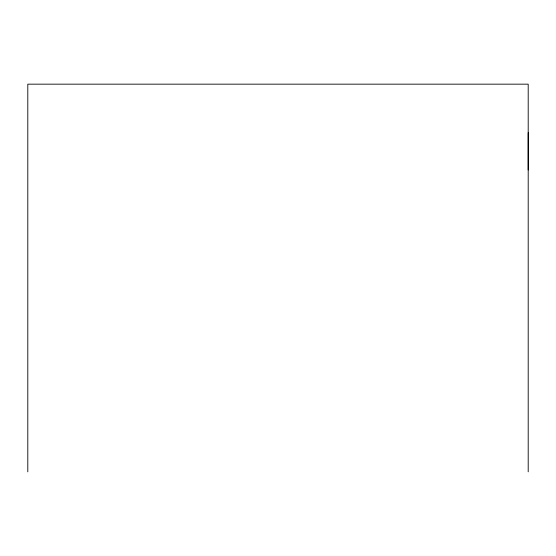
<?xml version="1.0" encoding="UTF-8"?>
<svg xmlns="http://www.w3.org/2000/svg" width="556" height="556" viewBox="0 0 556 556"><rect width="100%" height="100%" fill="white"/><g stroke="black" fill="none" stroke-linecap="round" stroke-linejoin="round"><path stroke-width="0.83" d="M528.2 169.99L528.2 132.682M528.2 471.835L528.2 84.164L27.8 84.164L27.8 471.835"/></g></svg>
